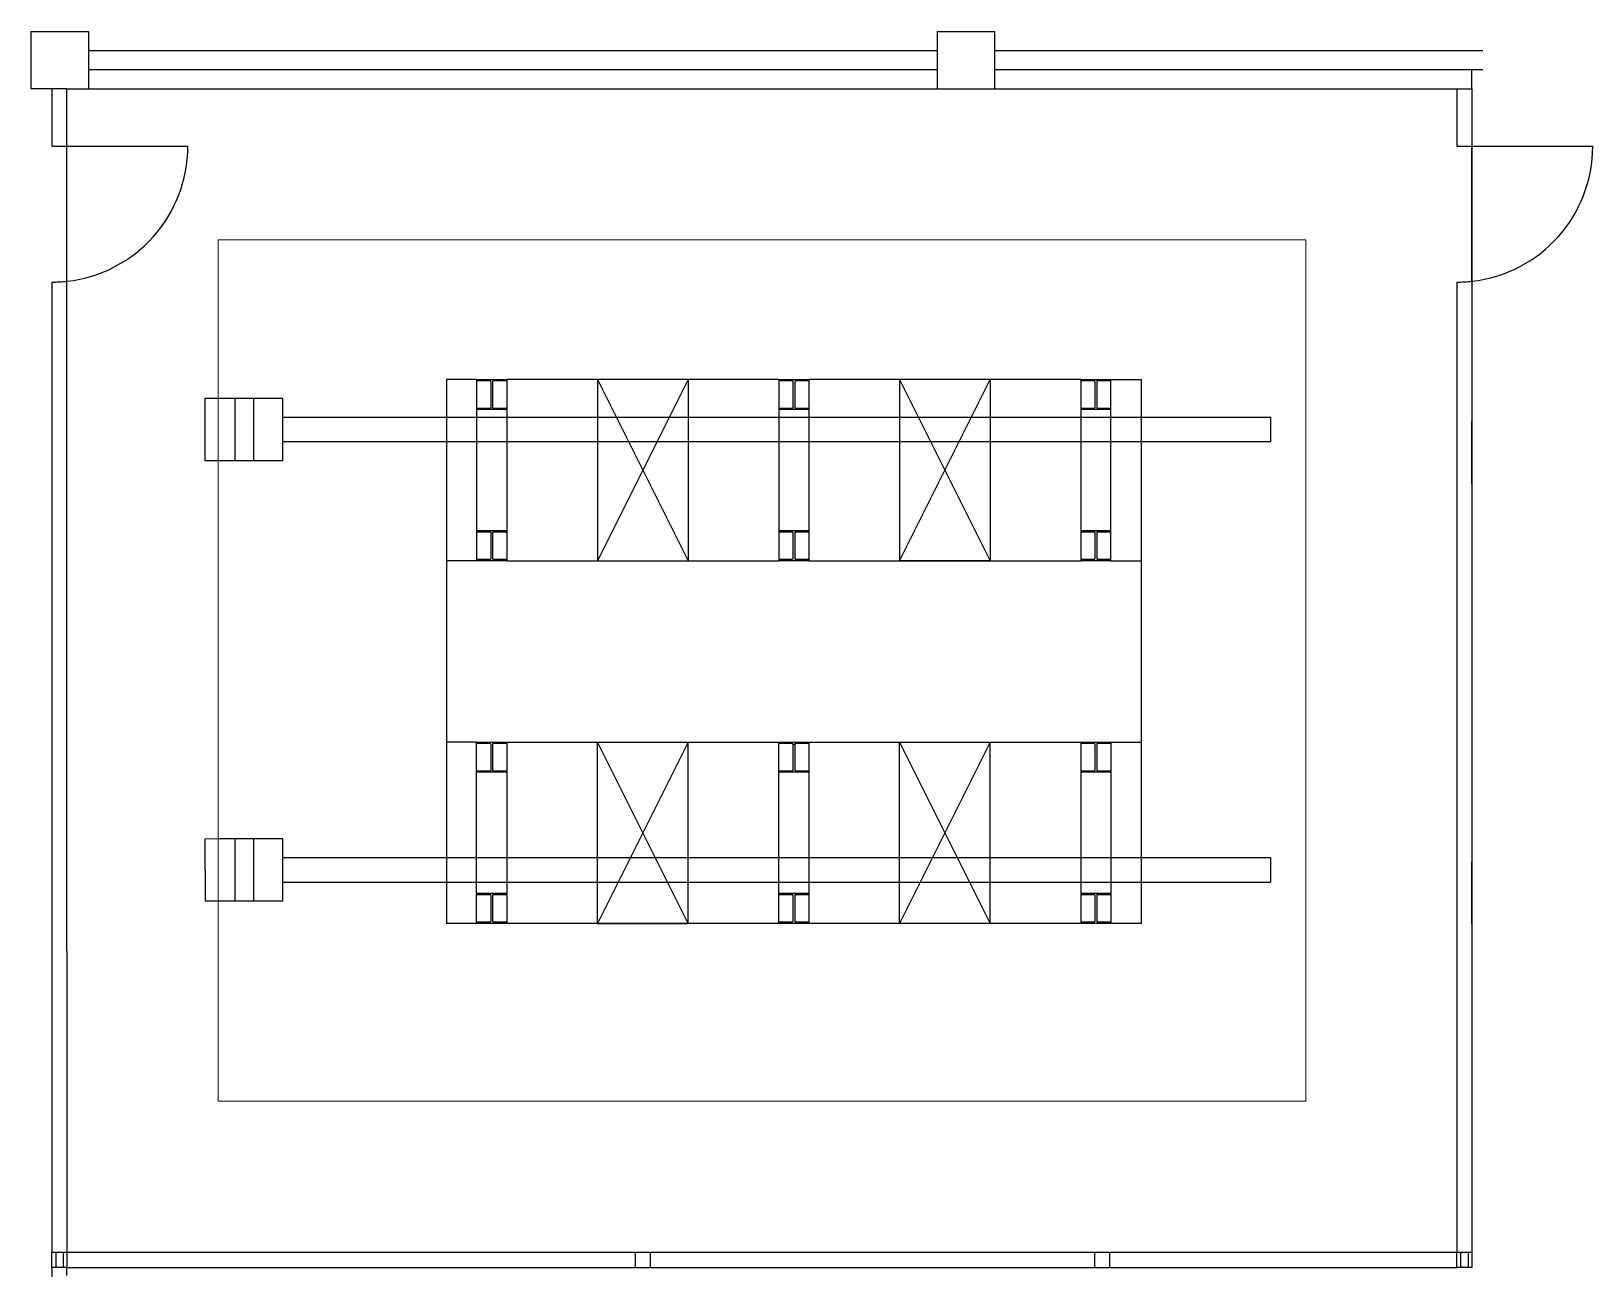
# Model space of a CAD drawing. Header units: millimetres. Extents: x 3.8 to 14.1, y -3.5 to 4.7.
import ezdxf

# ---------------------------------------------------------------- set-up
doc = ezdxf.new("R2010")
doc.units = ezdxf.units.MM
doc.header["$LTSCALE"] = 0.0254
doc.layers.get('0').update_dxf_attribs({"linetype": 'CONTINUOUS'})
doc.layers.add('h01_z01', color=56, linetype='CONTINUOUS', lineweight=0, true_color=0x808000)

msp = doc.modelspace()

# ---------------------------------------------------------------- linework, layer by layer
at = {"color": 7}
for p, q in [((3.806, 4.71), (3.806, 4.711)), ((3.806, 4.71), (4.185, 4.71)), ((3.806, 4.69), (3.806, 4.71)), ((3.806, 4.664), (3.806, 4.69)), ((3.806, 4.583), (3.806, 4.664)), ((4.185, 4.71), (4.185, 4.583)), ((9.806, 4.71), (10.185, 4.71)), ((9.806, 4.69), (9.806, 4.71)), ((9.806, 4.664), (9.806, 4.69)), ((9.806, 4.583), (9.806, 4.664)), ((10.185, 4.71), (10.185, 4.69)), ((10.185, 4.69), (10.185, 4.664)), ((10.185, 4.664), (10.185, 4.583)), ((3.806, 4.457), (3.806, 4.583)), ((4.185, 4.583), (7.606, 4.583)), ((4.185, 4.583), (4.185, 4.457)), ((7.606, 4.583), (9.806, 4.583)), ((9.806, 4.457), (9.806, 4.583)), ((10.185, 4.583), (11.785, 4.583)), ((10.185, 4.583), (10.185, 4.457)), ((11.785, 4.583), (13.371, 4.583)), ((13.371, 4.583), (13.395, 4.583)), ((13.395, 4.583), (13.417, 4.583)), ((3.806, 4.331), (3.806, 4.457)), ((4.185, 4.457), (4.185, 4.331)), ((9.806, 4.331), (9.806, 4.457)), ((10.185, 4.457), (10.185, 4.331)), ((13.345, 4.457), (13.371, 4.457)), ((13.371, 4.457), (13.395, 4.457)), ((13.395, 4.457), (13.417, 4.457)), ((3.943, 4.331), (3.806, 4.331)), ((4.043, 4.331), (3.943, 4.331)), ((3.943, 3.951), (4.043, 3.951)), ((4.043, 3.951), (4.073, 3.951)), ((4.043, 3.951), (4.073, 3.951)), ((4.073, 3.951), (4.843, 3.951)), ((4.073, 3.951), (4.843, 3.951)), ((3.943, -3.369), (3.968, -3.369)), ((3.943, -3.424), (3.943, -3.369)), ((3.968, -3.369), (4.017, -3.369)), ((3.968, -3.369), (3.968, -3.469)), ((4.017, -3.369), (4.043, -3.369)), ((4.017, -3.369), (4.017, -3.469)), ((4.043, -3.369), (4.043, -3.424)), ((7.805, -3.369), (7.805, -3.469)), ((7.905, -3.369), (7.905, -3.469)), ((10.845, -3.369), (10.845, -3.469)), ((10.945, -3.369), (10.945, -3.469)), ((3.943, -3.469), (3.943, -3.424)), ((3.968, -3.469), (3.943, -3.469)), ((4.017, -3.469), (3.968, -3.469)), ((4.043, -3.469), (4.017, -3.469)), ((4.043, -3.424), (4.043, -3.469))]:
    msp.add_line(p, q, dxfattribs=at)
at = {"color": 6}
for p, q in [((4.185, 4.457), (9.806, 4.457)), ((10.185, 4.457), (13.345, 4.457)), ((13.345, 4.331), (13.345, 4.457)), ((3.943, 4.331), (3.943, 4.005)), ((4.043, 4.331), (4.185, 4.331)), ((13.245, 4.331), (13.345, 4.331)), ((13.345, 4.331), (13.345, 2.431)), ((3.943, 4.005), (3.943, 3.951)), ((3.943, 3.051), (3.943, 2.891)), ((3.943, 2.891), (3.943, 2.715)), ((3.943, 2.715), (3.943, 1.939)), ((3.943, 1.939), (3.943, 1.652)), ((3.943, 1.652), (3.943, 1.394)), ((3.943, 1.394), (3.943, 1.091)), ((3.943, 1.091), (3.943, 0.883)), ((3.943, 0.883), (3.943, 0.783)), ((3.943, 0.783), (3.943, -1.379)), ((13.245, -1.269), (13.245, -2.397)), ((13.345, -1.359), (13.345, -3.369)), ((13.245, -2.397), (13.245, -3.369))]:
    msp.add_line(p, q, dxfattribs=at)
at = {"color": 0}
for p, q in [((4.043, 3.951), (4.043, 4.331)), ((4.185, 4.331), (8.643, 4.331)), ((8.643, 4.331), (9.806, 4.331)), ((9.806, 4.331), (10.185, 4.331)), ((10.185, 4.331), (13.245, 4.331)), ((4.043, 3.057), (4.043, 3.951)), ((4.043, 3.057), (4.043, 3.057)), ((4.043, 2.891), (4.043, 3.057)), ((13.245, 3.051), (13.245, 2.331)), ((4.043, 2.715), (4.043, 2.891)), ((4.043, 2.129), (4.043, 2.715)), ((4.043, 1.939), (4.043, 2.129)), ((4.043, 1.716), (4.043, 1.939)), ((4.043, 1.561), (4.043, 1.716)), ((4.043, -0.786), (4.043, 1.561)), ((4.043, -1.199), (4.043, -0.786)), ((4.043, -1.379), (4.043, -1.199)), ((4.043, -3.469), (4.643, -3.469)), ((4.043, -3.524), (4.043, -3.469)), ((4.643, -3.469), (5.243, -3.469)), ((5.243, -3.469), (5.843, -3.469)), ((5.843, -3.469), (6.443, -3.469)), ((6.443, -3.469), (7.043, -3.469)), ((7.043, -3.469), (7.643, -3.469)), ((7.643, -3.469), (7.805, -3.469)), ((7.905, -3.469), (8.243, -3.469)), ((8.243, -3.469), (8.843, -3.469)), ((8.843, -3.469), (10.845, -3.469)), ((10.845, -3.469), (10.945, -3.469)), ((10.945, -3.469), (13.245, -3.469))]:
    msp.add_line(p, q, dxfattribs=at)
for p, q in [((13.245, 4.331), (13.245, 4.005)), ((13.245, 4.005), (13.245, 3.951)), ((13.245, 3.951), (13.345, 3.951)), ((13.345, 3.951), (13.375, 3.951)), ((13.345, 3.057), (13.345, 3.951)), ((13.345, 3.951), (13.375, 3.951)), ((13.375, 3.951), (14.145, 3.951)), ((13.375, 3.951), (14.145, 3.951)), ((13.345, 3.057), (13.345, 3.057)), ((6.555, 2.407), (6.555, 2.156)), ((6.755, 2.407), (6.555, 2.407)), ((6.755, 2.407), (6.555, 2.407)), ((6.555, 2.407), (6.555, 2.156)), ((6.755, 2.407), (6.955, 2.407)), ((6.755, 2.407), (6.955, 2.407)), ((6.755, 2.407), (6.755, 2.399)), ((6.755, 2.407), (6.755, 2.399)), ((6.755, 2.399), (6.844, 2.399)), ((6.755, 2.399), (6.844, 2.399)), ((6.755, 2.399), (6.755, 2.215)), ((6.755, 2.399), (6.755, 2.215)), ((6.849, 2.394), (6.849, 2.22)), ((6.849, 2.394), (6.849, 2.22)), ((6.861, 2.394), (6.861, 2.22)), ((6.861, 2.394), (6.861, 2.22)), ((6.866, 2.399), (6.955, 2.399)), ((6.866, 2.399), (6.955, 2.399)), ((7.555, 2.407), (6.955, 2.407)), ((7.555, 2.407), (6.955, 2.407)), ((6.955, 2.407), (6.955, 2.399)), ((6.955, 2.407), (6.955, 2.399)), ((6.955, 2.399), (6.955, 2.215)), ((6.955, 2.399), (6.955, 2.215)), ((8.155, 2.407), (7.555, 2.407)), ((8.155, 2.407), (7.555, 2.407)), ((7.555, 2.407), (7.555, 2.156)), ((7.555, 2.407), (7.555, 2.156)), ((7.555, 2.407), (8.155, 1.207)), ((8.155, 2.407), (7.555, 1.207)), ((8.755, 2.407), (8.155, 2.407)), ((8.755, 2.407), (8.155, 2.407)), ((8.155, 2.407), (8.155, 2.156)), ((8.155, 2.407), (8.155, 2.156)), ((8.755, 2.407), (8.955, 2.407)), ((8.755, 2.407), (8.955, 2.407)), ((8.755, 2.407), (8.755, 2.399)), ((8.755, 2.407), (8.755, 2.399)), ((8.755, 2.399), (8.844, 2.399)), ((8.755, 2.399), (8.844, 2.399)), ((8.755, 2.399), (8.755, 2.215)), ((8.755, 2.399), (8.755, 2.215)), ((8.849, 2.394), (8.849, 2.22)), ((8.849, 2.394), (8.849, 2.22)), ((8.861, 2.394), (8.861, 2.22)), ((8.861, 2.394), (8.861, 2.22)), ((8.866, 2.399), (8.955, 2.399)), ((8.866, 2.399), (8.955, 2.399)), ((9.555, 2.407), (8.955, 2.407)), ((9.555, 2.407), (8.955, 2.407)), ((8.955, 2.407), (8.955, 2.399)), ((8.955, 2.407), (8.955, 2.399)), ((8.955, 2.399), (8.955, 2.215)), ((8.955, 2.399), (8.955, 2.215)), ((10.155, 2.407), (9.555, 2.407)), ((10.155, 2.407), (9.555, 2.407)), ((9.555, 2.407), (9.555, 2.156)), ((9.555, 2.407), (9.555, 2.156)), ((9.555, 2.407), (10.155, 1.207)), ((9.555, 1.207), (10.155, 2.407)), ((10.755, 2.407), (10.155, 2.407)), ((10.755, 2.407), (10.155, 2.407)), ((10.155, 2.407), (10.155, 2.156)), ((10.155, 2.407), (10.155, 2.156)), ((10.755, 2.407), (10.955, 2.407)), ((10.755, 2.407), (10.755, 2.399)), ((10.755, 2.407), (10.955, 2.407)), ((10.755, 2.407), (10.755, 2.399)), ((10.755, 2.399), (10.755, 2.215)), ((10.755, 2.399), (10.755, 2.215)), ((10.755, 2.399), (10.844, 2.399)), ((10.755, 2.399), (10.844, 2.399)), ((10.849, 2.394), (10.849, 2.22)), ((10.849, 2.394), (10.849, 2.22)), ((10.861, 2.394), (10.861, 2.22)), ((10.861, 2.394), (10.861, 2.22)), ((10.866, 2.399), (10.955, 2.399)), ((10.866, 2.399), (10.955, 2.399)), ((10.955, 2.407), (11.155, 2.407)), ((10.955, 2.407), (11.155, 2.407)), ((10.955, 2.399), (10.955, 2.407)), ((10.955, 2.399), (10.955, 2.407)), ((10.955, 2.215), (10.955, 2.399)), ((10.955, 2.215), (10.955, 2.399)), ((11.155, 2.407), (11.155, 2.156)), ((11.155, 2.407), (11.155, 2.156)), ((13.345, 2.431), (13.345, -1.359)), ((4.957, 2.283), (5.154, 2.283)), ((4.957, 2.283), (5.154, 2.283)), ((4.957, 1.869), (4.957, 2.283)), ((5.154, 2.283), (5.277, 2.283)), ((5.154, 2.283), (5.154, 1.869)), ((5.154, 2.283), (5.277, 2.283)), ((5.154, 2.283), (5.154, 1.869)), ((5.277, 2.283), (5.47, 2.283)), ((5.277, 2.283), (5.47, 2.283)), ((5.277, 2.283), (5.277, 1.869)), ((5.277, 2.283), (5.277, 1.869)), ((5.47, 2.283), (5.47, 2.156)), ((5.47, 2.283), (5.47, 2.156)), ((13.245, 2.331), (13.245, -1.269)), ((6.844, 2.215), (6.755, 2.215)), ((6.755, 2.215), (6.755, 2.207)), ((6.844, 2.215), (6.755, 2.215)), ((6.755, 2.215), (6.755, 2.207)), ((6.955, 2.207), (6.755, 2.207)), ((6.755, 2.207), (6.755, 2.156)), ((6.755, 2.207), (6.755, 2.156)), ((6.955, 2.207), (6.755, 2.207)), ((6.955, 2.215), (6.866, 2.215)), ((6.955, 2.215), (6.866, 2.215)), ((6.955, 2.215), (6.955, 2.207)), ((6.955, 2.215), (6.955, 2.207)), ((6.955, 2.207), (6.955, 2.156)), ((6.955, 2.207), (6.955, 2.156)), ((8.844, 2.215), (8.755, 2.215)), ((8.755, 2.215), (8.755, 2.207)), ((8.844, 2.215), (8.755, 2.215)), ((8.755, 2.215), (8.755, 2.207)), ((8.955, 2.207), (8.755, 2.207)), ((8.755, 2.207), (8.755, 2.156)), ((8.755, 2.207), (8.755, 2.156)), ((8.955, 2.207), (8.755, 2.207)), ((8.955, 2.215), (8.866, 2.215)), ((8.955, 2.215), (8.866, 2.215)), ((8.955, 2.215), (8.955, 2.207)), ((8.955, 2.215), (8.955, 2.207)), ((8.955, 2.207), (8.955, 2.156)), ((8.955, 2.207), (8.955, 2.156)), ((10.755, 2.215), (10.755, 2.207)), ((10.844, 2.215), (10.755, 2.215)), ((10.755, 2.215), (10.755, 2.207)), ((10.844, 2.215), (10.755, 2.215)), ((10.755, 2.207), (10.755, 2.156)), ((10.955, 2.207), (10.755, 2.207)), ((10.755, 2.207), (10.755, 2.156)), ((10.955, 2.207), (10.755, 2.207)), ((10.955, 2.215), (10.866, 2.215)), ((10.955, 2.215), (10.866, 2.215)), ((10.955, 2.207), (10.955, 2.215)), ((10.955, 2.207), (10.955, 2.215)), ((10.955, 2.156), (10.955, 2.207)), ((10.955, 2.156), (10.955, 2.207)), ((6.555, 2.156), (5.47, 2.156)), ((6.555, 2.156), (5.47, 2.156)), ((5.47, 2.156), (5.47, 1.996)), ((5.47, 2.156), (5.47, 1.996)), ((6.755, 2.156), (6.555, 2.156)), ((6.555, 2.156), (6.555, 1.996)), ((6.755, 2.156), (6.555, 2.156)), ((6.555, 2.156), (6.555, 1.996)), ((6.755, 2.156), (6.755, 1.996)), ((6.755, 2.156), (6.755, 1.996)), ((6.955, 2.156), (6.755, 2.156)), ((6.955, 2.156), (6.755, 2.156)), ((7.555, 2.156), (6.955, 2.156)), ((6.955, 2.156), (6.955, 1.996)), ((7.555, 2.156), (6.955, 2.156)), ((6.955, 2.156), (6.955, 1.996)), ((8.155, 2.156), (7.555, 2.156)), ((7.555, 2.156), (7.555, 1.996)), ((8.155, 2.156), (7.555, 2.156)), ((7.555, 2.156), (7.555, 1.996)), ((8.755, 2.156), (8.155, 2.156)), ((8.755, 2.156), (8.155, 2.156)), ((8.155, 2.156), (8.155, 1.996)), ((8.155, 2.156), (8.155, 1.996)), ((8.755, 2.156), (8.755, 1.996)), ((8.755, 2.156), (8.755, 1.996)), ((8.955, 2.156), (8.755, 2.156)), ((8.955, 2.156), (8.755, 2.156)), ((9.555, 2.156), (8.955, 2.156)), ((8.955, 2.156), (8.955, 1.996)), ((9.555, 2.156), (8.955, 2.156)), ((8.955, 2.156), (8.955, 1.996)), ((10.155, 2.156), (9.555, 2.156)), ((10.155, 2.156), (9.555, 2.156)), ((9.555, 2.156), (9.555, 1.996)), ((9.555, 2.156), (9.555, 1.996)), ((10.755, 2.156), (10.155, 2.156)), ((10.155, 2.156), (10.155, 1.996)), ((10.155, 2.156), (10.155, 1.996)), ((10.755, 2.156), (10.155, 2.156)), ((10.755, 2.156), (10.755, 1.996)), ((10.955, 2.156), (10.755, 2.156)), ((10.755, 2.156), (10.755, 1.996)), ((10.955, 2.156), (10.755, 2.156)), ((11.155, 2.156), (10.955, 2.156)), ((11.155, 2.156), (10.955, 2.156)), ((10.955, 1.996), (10.955, 2.156)), ((10.955, 1.996), (10.955, 2.156)), ((12.014, 2.156), (11.155, 2.156)), ((12.014, 2.156), (11.155, 2.156)), ((11.155, 2.156), (11.155, 1.996)), ((11.155, 2.156), (11.155, 1.996)), ((12.014, 1.996), (12.014, 2.156)), ((12.014, 1.996), (12.014, 2.156)), ((13.345, 1.939), (13.345, 2.129)), ((5.47, 1.996), (6.555, 1.996)), ((5.47, 1.996), (5.47, 1.869)), ((5.47, 1.996), (6.555, 1.996)), ((5.47, 1.996), (5.47, 1.869)), ((6.555, 1.996), (6.555, 1.207)), ((6.555, 1.996), (6.755, 1.996)), ((6.555, 1.996), (6.555, 1.207)), ((6.555, 1.996), (6.755, 1.996)), ((6.755, 1.996), (6.755, 1.407)), ((6.755, 1.996), (6.955, 1.996)), ((6.755, 1.996), (6.755, 1.407)), ((6.755, 1.996), (6.955, 1.996)), ((6.955, 1.996), (7.555, 1.996)), ((6.955, 1.996), (6.955, 1.407)), ((6.955, 1.996), (7.555, 1.996)), ((6.955, 1.996), (6.955, 1.407)), ((7.555, 1.996), (8.155, 1.996)), ((7.555, 1.996), (8.155, 1.996)), ((7.555, 1.996), (7.555, 1.207)), ((7.555, 1.996), (7.555, 1.207)), ((8.155, 1.996), (8.755, 1.996)), ((8.155, 1.996), (8.155, 1.207)), ((8.155, 1.996), (8.155, 1.207)), ((8.155, 1.996), (8.755, 1.996)), ((8.755, 1.996), (8.755, 1.407)), ((8.755, 1.996), (8.955, 1.996)), ((8.755, 1.996), (8.955, 1.996)), ((8.755, 1.996), (8.755, 1.407)), ((8.955, 1.996), (9.555, 1.996)), ((8.955, 1.996), (8.955, 1.407)), ((8.955, 1.996), (9.555, 1.996)), ((8.955, 1.996), (8.955, 1.407)), ((9.555, 1.996), (10.155, 1.996)), ((9.555, 1.996), (10.155, 1.996)), ((9.555, 1.996), (9.555, 1.207)), ((9.555, 1.996), (9.555, 1.207)), ((10.155, 1.996), (10.755, 1.996)), ((10.155, 1.996), (10.155, 1.207)), ((10.155, 1.996), (10.755, 1.996)), ((10.155, 1.996), (10.155, 1.207)), ((10.755, 1.996), (10.955, 1.996)), ((10.755, 1.996), (10.955, 1.996)), ((10.755, 1.996), (10.755, 1.407)), ((10.755, 1.996), (10.755, 1.407)), ((10.955, 1.996), (11.155, 1.996)), ((10.955, 1.407), (10.955, 1.996)), ((10.955, 1.996), (11.155, 1.996)), ((10.955, 1.407), (10.955, 1.996)), ((11.155, 1.996), (12.014, 1.996)), ((11.155, 1.996), (11.155, 1.207)), ((11.155, 1.996), (11.155, 1.207)), ((11.155, 1.996), (12.014, 1.996)), ((5.154, 1.869), (4.957, 1.869)), ((5.277, 1.869), (5.154, 1.869)), ((5.277, 1.869), (5.154, 1.869)), ((5.47, 1.869), (5.277, 1.869)), ((5.47, 1.869), (5.277, 1.869)), ((13.345, 1.716), (13.345, 1.939)), ((6.755, 1.407), (6.755, 1.399)), ((6.755, 1.407), (6.955, 1.407)), ((6.755, 1.407), (6.955, 1.407)), ((6.755, 1.407), (6.755, 1.399)), ((6.755, 1.399), (6.755, 1.215)), ((6.755, 1.399), (6.755, 1.215)), ((6.755, 1.399), (6.844, 1.399)), ((6.755, 1.399), (6.844, 1.399)), ((6.849, 1.394), (6.849, 1.22)), ((6.849, 1.394), (6.849, 1.22)), ((6.861, 1.394), (6.861, 1.22)), ((6.861, 1.394), (6.861, 1.22)), ((6.866, 1.399), (6.955, 1.399)), ((6.866, 1.399), (6.955, 1.399)), ((6.955, 1.407), (6.955, 1.399)), ((6.955, 1.407), (6.955, 1.399)), ((6.955, 1.399), (6.955, 1.215)), ((6.955, 1.399), (6.955, 1.215)), ((8.755, 1.407), (8.755, 1.399)), ((8.755, 1.407), (8.955, 1.407)), ((8.755, 1.407), (8.955, 1.407)), ((8.755, 1.407), (8.755, 1.399)), ((8.755, 1.399), (8.755, 1.215)), ((8.755, 1.399), (8.755, 1.215)), ((8.755, 1.399), (8.844, 1.399)), ((8.755, 1.399), (8.844, 1.399)), ((8.849, 1.394), (8.849, 1.22)), ((8.849, 1.394), (8.849, 1.22)), ((8.861, 1.394), (8.861, 1.22)), ((8.861, 1.394), (8.861, 1.22)), ((8.866, 1.399), (8.955, 1.399)), ((8.866, 1.399), (8.955, 1.399)), ((8.955, 1.407), (8.955, 1.399)), ((8.955, 1.407), (8.955, 1.399)), ((8.955, 1.399), (8.955, 1.215)), ((8.955, 1.399), (8.955, 1.215)), ((10.755, 1.407), (10.955, 1.407)), ((10.755, 1.407), (10.755, 1.399)), ((10.755, 1.407), (10.955, 1.407)), ((10.755, 1.407), (10.755, 1.399)), ((10.755, 1.399), (10.844, 1.399)), ((10.755, 1.399), (10.844, 1.399)), ((10.755, 1.399), (10.755, 1.215)), ((10.755, 1.399), (10.755, 1.215)), ((10.849, 1.394), (10.849, 1.22)), ((10.849, 1.394), (10.849, 1.22)), ((10.861, 1.394), (10.861, 1.22)), ((10.861, 1.394), (10.861, 1.22)), ((10.866, 1.399), (10.955, 1.399)), ((10.866, 1.399), (10.955, 1.399)), ((10.955, 1.399), (10.955, 1.407)), ((10.955, 1.399), (10.955, 1.407)), ((10.955, 1.215), (10.955, 1.399)), ((10.955, 1.215), (10.955, 1.399)), ((6.555, 1.207), (6.555, 0.007)), ((6.755, 1.207), (6.555, 1.207)), ((6.555, 1.207), (6.555, 0.007)), ((6.755, 1.207), (6.555, 1.207)), ((6.755, 1.215), (6.755, 1.207)), ((6.844, 1.215), (6.755, 1.215)), ((6.755, 1.215), (6.755, 1.207)), ((6.844, 1.215), (6.755, 1.215)), ((6.955, 1.207), (6.755, 1.207)), ((6.955, 1.207), (6.755, 1.207)), ((6.955, 1.215), (6.866, 1.215)), ((6.955, 1.215), (6.866, 1.215)), ((6.955, 1.215), (6.955, 1.207)), ((6.955, 1.215), (6.955, 1.207)), ((6.955, 1.207), (7.555, 1.207)), ((6.955, 1.207), (7.555, 1.207)), ((7.555, 1.207), (8.155, 1.207)), ((7.555, 1.207), (8.155, 1.207)), ((8.155, 1.207), (8.755, 1.207)), ((8.155, 1.207), (8.755, 1.207)), ((8.755, 1.215), (8.755, 1.207)), ((8.844, 1.215), (8.755, 1.215)), ((8.844, 1.215), (8.755, 1.215)), ((8.755, 1.215), (8.755, 1.207)), ((8.955, 1.207), (8.755, 1.207)), ((8.955, 1.207), (8.755, 1.207)), ((8.955, 1.215), (8.866, 1.215)), ((8.955, 1.215), (8.866, 1.215)), ((8.955, 1.215), (8.955, 1.207)), ((8.955, 1.215), (8.955, 1.207)), ((8.955, 1.207), (9.555, 1.207)), ((8.955, 1.207), (9.555, 1.207)), ((9.555, 1.207), (10.155, 1.207)), ((9.555, 1.207), (10.155, 1.207)), ((10.155, 1.207), (9.555, 1.207)), ((10.155, 1.207), (10.755, 1.207)), ((10.155, 1.207), (10.755, 1.207)), ((10.844, 1.215), (10.755, 1.215)), ((10.755, 1.215), (10.755, 1.207)), ((10.844, 1.215), (10.755, 1.215)), ((10.755, 1.215), (10.755, 1.207)), ((10.955, 1.207), (10.755, 1.207)), ((10.955, 1.207), (10.755, 1.207)), ((10.955, 1.215), (10.866, 1.215)), ((10.955, 1.215), (10.866, 1.215)), ((10.955, 1.207), (10.955, 1.215)), ((10.955, 1.207), (10.955, 1.215)), ((10.955, 1.207), (11.155, 1.207)), ((10.955, 1.207), (11.155, 1.207)), ((11.155, 1.207), (11.155, 0.007)), ((11.155, 1.207), (11.155, 0.007)), ((6.755, 0.007), (6.555, 0.007)), ((6.555, 0.007), (6.555, -0.759)), ((6.555, 0.007), (6.555, -0.759)), ((6.755, 0.007), (6.555, 0.007)), ((6.755, -0.001), (6.755, 0.007)), ((6.755, 0.007), (6.955, 0.007)), ((6.755, -0.001), (6.755, 0.007)), ((6.755, 0.007), (6.955, 0.007)), ((6.955, 0.007), (6.955, -0.001)), ((6.955, 0.007), (7.555, 0.007)), ((6.955, 0.007), (6.955, -0.001)), ((6.955, 0.007), (7.555, 0.007)), ((7.555, 0.007), (8.155, 0.007)), ((7.555, -0.759), (7.555, 0.007)), ((7.555, -0.759), (7.555, 0.007)), ((7.555, 0.007), (8.155, 0.007)), ((8.155, 0.007), (7.555, -1.193)), ((8.155, -1.193), (7.555, 0.007)), ((8.155, -0.759), (8.155, 0.007)), ((8.155, 0.007), (8.755, 0.007)), ((8.155, -0.759), (8.155, 0.007)), ((8.155, 0.007), (8.755, 0.007)), ((8.755, 0.007), (8.955, 0.007)), ((8.755, 0.007), (8.955, 0.007)), ((8.755, -0.001), (8.755, 0.007)), ((8.755, -0.001), (8.755, 0.007)), ((8.955, 0.007), (9.555, 0.007)), ((8.955, 0.007), (9.555, 0.007)), ((8.955, 0.007), (8.955, -0.001)), ((8.955, 0.007), (8.955, -0.001)), ((9.555, -0.759), (9.555, 0.007)), ((9.555, 0.007), (10.155, 0.007)), ((9.555, -0.759), (9.555, 0.007)), ((9.555, 0.007), (10.155, 0.007)), ((9.555, 0.007), (10.155, -1.193)), ((10.155, 0.007), (9.555, -1.193)), ((10.155, -0.759), (10.155, 0.007)), ((10.155, 0.007), (10.755, 0.007)), ((10.155, -0.759), (10.155, 0.007)), ((10.155, 0.007), (10.755, 0.007)), ((10.755, 0.007), (10.955, 0.007)), ((10.755, 0.007), (10.755, -0.001)), ((10.755, 0.007), (10.755, -0.001)), ((10.755, 0.007), (10.955, 0.007)), ((10.955, 0.007), (11.155, 0.007)), ((10.955, 0.007), (10.955, -0.001)), ((10.955, 0.007), (11.155, 0.007)), ((10.955, 0.007), (10.955, -0.001)), ((11.155, 0.007), (11.155, -0.759)), ((11.155, 0.007), (11.155, -0.759)), ((6.755, -0.185), (6.755, -0.001)), ((6.755, -0.185), (6.755, -0.001)), ((6.755, -0.001), (6.844, -0.001)), ((6.755, -0.001), (6.844, -0.001)), ((6.849, -0.006), (6.849, -0.18)), ((6.849, -0.006), (6.849, -0.18)), ((6.861, -0.006), (6.861, -0.18)), ((6.861, -0.006), (6.861, -0.18)), ((6.866, -0.001), (6.955, -0.001)), ((6.866, -0.001), (6.955, -0.001)), ((6.955, -0.001), (6.955, -0.185)), ((6.955, -0.001), (6.955, -0.185)), ((8.755, -0.001), (8.844, -0.001)), ((8.755, -0.185), (8.755, -0.001)), ((8.755, -0.001), (8.844, -0.001)), ((8.755, -0.185), (8.755, -0.001)), ((8.849, -0.006), (8.849, -0.18)), ((8.849, -0.006), (8.849, -0.18)), ((8.849, -0.006), (8.861, -0.006)), ((8.861, -0.006), (8.861, -0.18)), ((8.861, -0.006), (8.861, -0.18)), ((8.866, -0.001), (8.955, -0.001)), ((8.866, -0.001), (8.955, -0.001)), ((8.955, -0.001), (8.955, -0.185)), ((8.955, -0.001), (8.955, -0.185)), ((10.755, -0.001), (10.844, -0.001)), ((10.755, -0.001), (10.755, -0.185)), ((10.755, -0.001), (10.844, -0.001)), ((10.755, -0.001), (10.755, -0.185)), ((10.849, -0.006), (10.849, -0.18)), ((10.849, -0.006), (10.849, -0.18)), ((10.861, -0.006), (10.861, -0.18)), ((10.861, -0.006), (10.861, -0.18)), ((10.866, -0.001), (10.955, -0.001)), ((10.866, -0.001), (10.955, -0.001)), ((10.955, -0.001), (10.955, -0.185)), ((10.955, -0.001), (10.955, -0.185)), ((6.755, -0.193), (6.755, -0.185)), ((6.844, -0.185), (6.755, -0.185)), ((6.755, -0.193), (6.755, -0.185)), ((6.844, -0.185), (6.755, -0.185)), ((6.755, -0.759), (6.755, -0.193)), ((6.955, -0.193), (6.755, -0.193)), ((6.955, -0.193), (6.755, -0.193)), ((6.755, -0.759), (6.755, -0.193)), ((6.955, -0.185), (6.866, -0.185)), ((6.955, -0.185), (6.866, -0.185)), ((6.955, -0.185), (6.955, -0.193)), ((6.955, -0.185), (6.955, -0.193)), ((6.955, -0.193), (6.955, -0.759)), ((6.955, -0.193), (6.955, -0.759)), ((8.844, -0.185), (8.755, -0.185)), ((8.755, -0.193), (8.755, -0.185)), ((8.755, -0.193), (8.755, -0.185)), ((8.844, -0.185), (8.755, -0.185)), ((8.955, -0.193), (8.755, -0.193)), ((8.755, -0.759), (8.755, -0.193)), ((8.755, -0.759), (8.755, -0.193)), ((8.955, -0.193), (8.755, -0.193)), ((8.955, -0.185), (8.866, -0.185)), ((8.955, -0.185), (8.866, -0.185)), ((8.955, -0.185), (8.955, -0.193)), ((8.955, -0.185), (8.955, -0.193)), ((8.955, -0.193), (8.955, -0.759)), ((8.955, -0.193), (8.955, -0.759)), ((10.844, -0.185), (10.755, -0.185)), ((10.844, -0.185), (10.755, -0.185)), ((10.755, -0.185), (10.755, -0.193)), ((10.755, -0.185), (10.755, -0.193)), ((10.955, -0.193), (10.755, -0.193)), ((10.755, -0.193), (10.755, -0.759)), ((10.755, -0.193), (10.755, -0.759)), ((10.955, -0.193), (10.755, -0.193)), ((10.955, -0.185), (10.866, -0.185)), ((10.955, -0.185), (10.866, -0.185)), ((10.955, -0.185), (10.955, -0.193)), ((10.955, -0.185), (10.955, -0.193)), ((10.955, -0.193), (10.955, -0.759)), ((10.955, -0.193), (10.955, -0.759)), ((4.956, -0.633), (5.154, -0.632)), ((4.956, -0.633), (4.957, -1.046)), ((5.055, -0.632), (5.154, -0.632)), ((5.154, -0.632), (5.277, -0.632)), ((5.154, -0.632), (5.154, -1.046)), ((5.154, -0.632), (5.277, -0.632)), ((5.154, -0.632), (5.154, -1.046)), ((5.277, -0.632), (5.47, -0.632)), ((5.277, -0.632), (5.47, -0.632)), ((5.277, -0.632), (5.277, -1.046)), ((5.277, -0.632), (5.277, -1.046)), ((5.47, -0.632), (5.47, -0.759)), ((5.47, -0.632), (5.47, -0.759)), ((6.555, -0.759), (5.47, -0.759)), ((5.47, -0.759), (5.47, -0.919)), ((6.555, -0.759), (5.47, -0.759)), ((5.47, -0.759), (5.47, -0.919)), ((6.755, -0.759), (6.555, -0.759)), ((6.555, -0.759), (6.555, -0.919)), ((6.555, -0.759), (6.555, -0.919)), ((6.755, -0.759), (6.555, -0.759)), ((6.755, -0.919), (6.755, -0.759)), ((6.955, -0.759), (6.755, -0.759)), ((6.755, -0.919), (6.755, -0.759)), ((6.955, -0.759), (6.755, -0.759)), ((7.555, -0.759), (6.955, -0.759)), ((6.955, -0.759), (6.955, -0.919)), ((6.955, -0.759), (6.955, -0.919)), ((7.555, -0.759), (6.955, -0.759)), ((8.155, -0.759), (7.555, -0.759)), ((7.555, -0.919), (7.555, -0.759)), ((7.555, -0.919), (7.555, -0.759)), ((8.155, -0.759), (7.555, -0.759)), ((8.155, -0.919), (8.155, -0.759)), ((8.755, -0.759), (8.155, -0.759)), ((8.155, -0.919), (8.155, -0.759)), ((8.755, -0.759), (8.155, -0.759)), ((8.755, -0.919), (8.755, -0.759)), ((8.955, -0.759), (8.755, -0.759)), ((8.755, -0.919), (8.755, -0.759)), ((8.955, -0.759), (8.755, -0.759)), ((9.555, -0.759), (8.955, -0.759)), ((8.955, -0.759), (8.955, -0.919)), ((9.555, -0.759), (8.955, -0.759)), ((8.955, -0.759), (8.955, -0.919)), ((10.155, -0.759), (9.555, -0.759)), ((9.555, -0.919), (9.555, -0.759)), ((9.555, -0.919), (9.555, -0.759)), ((10.155, -0.759), (9.555, -0.759)), ((10.155, -0.919), (10.155, -0.759)), ((10.155, -0.919), (10.155, -0.759)), ((10.755, -0.759), (10.155, -0.759)), ((10.755, -0.759), (10.155, -0.759)), ((10.755, -0.759), (10.755, -0.919)), ((10.955, -0.759), (10.755, -0.759)), ((10.755, -0.759), (10.755, -0.919)), ((10.955, -0.759), (10.755, -0.759)), ((11.155, -0.759), (10.955, -0.759)), ((11.155, -0.759), (10.955, -0.759)), ((10.955, -0.759), (10.955, -0.919)), ((10.955, -0.759), (10.955, -0.919)), ((12.014, -0.759), (11.155, -0.759)), ((12.014, -0.759), (11.155, -0.759)), ((11.155, -0.759), (11.155, -0.919)), ((11.155, -0.759), (11.155, -0.919)), ((12.014, -0.919), (12.014, -0.759)), ((13.345, -1.199), (13.345, -0.786)), ((5.47, -0.919), (6.555, -0.919)), ((5.47, -0.919), (5.47, -1.046)), ((5.47, -0.919), (6.555, -0.919)), ((5.47, -0.919), (5.47, -1.046)), ((6.555, -0.919), (6.555, -1.193)), ((6.555, -0.919), (6.755, -0.919)), ((6.555, -0.919), (6.755, -0.919)), ((6.555, -0.919), (6.555, -1.193)), ((6.755, -0.919), (6.955, -0.919)), ((6.755, -0.993), (6.755, -0.919)), ((6.755, -0.993), (6.755, -0.919)), ((6.755, -0.919), (6.955, -0.919)), ((6.955, -0.919), (7.555, -0.919)), ((6.955, -0.919), (6.955, -0.993)), ((6.955, -0.919), (7.555, -0.919)), ((6.955, -0.919), (6.955, -0.993)), ((7.555, -0.919), (8.155, -0.919)), ((7.555, -1.193), (7.555, -0.919)), ((7.555, -0.919), (8.155, -0.919)), ((7.555, -1.193), (7.555, -0.919)), ((8.155, -0.919), (8.755, -0.919)), ((8.155, -1.193), (8.155, -0.919)), ((8.155, -1.193), (8.155, -0.919)), ((8.155, -0.919), (8.755, -0.919)), ((8.755, -0.993), (8.755, -0.919)), ((8.755, -0.919), (8.955, -0.919)), ((8.755, -0.993), (8.755, -0.919)), ((8.755, -0.919), (8.955, -0.919)), ((8.955, -0.919), (9.555, -0.919)), ((8.955, -0.919), (8.955, -0.993)), ((8.955, -0.919), (9.555, -0.919)), ((8.955, -0.919), (8.955, -0.993)), ((9.555, -0.919), (10.155, -0.919)), ((9.555, -1.193), (9.555, -0.919)), ((9.555, -0.919), (10.155, -0.919)), ((9.555, -1.193), (9.555, -0.919)), ((10.155, -1.193), (10.155, -0.919)), ((10.155, -0.919), (10.755, -0.919)), ((10.155, -0.919), (10.755, -0.919)), ((10.155, -1.193), (10.155, -0.919)), ((10.755, -0.919), (10.955, -0.919)), ((10.755, -0.919), (10.755, -0.993)), ((10.755, -0.919), (10.755, -0.993)), ((10.755, -0.919), (10.955, -0.919)), ((10.955, -0.919), (10.955, -0.993)), ((10.955, -0.919), (11.155, -0.919)), ((10.955, -0.919), (10.955, -0.993)), ((10.955, -0.919), (11.155, -0.919)), ((11.155, -0.919), (12.014, -0.919)), ((11.155, -0.919), (11.155, -1.193)), ((11.155, -0.919), (11.155, -1.193)), ((11.155, -0.919), (12.014, -0.919)), ((6.755, -0.993), (6.955, -0.993)), ((6.755, -1.001), (6.755, -0.993)), ((6.755, -0.993), (6.955, -0.993)), ((6.755, -1.001), (6.755, -0.993)), ((6.755, -1.185), (6.755, -1.001)), ((6.755, -1.001), (6.844, -1.001)), ((6.755, -1.001), (6.844, -1.001)), ((6.755, -1.185), (6.755, -1.001)), ((6.849, -1.006), (6.849, -1.18)), ((6.849, -1.006), (6.849, -1.18)), ((6.861, -1.006), (6.861, -1.18)), ((6.861, -1.006), (6.861, -1.18)), ((6.866, -1.001), (6.955, -1.001)), ((6.866, -1.001), (6.955, -1.001)), ((6.955, -0.993), (6.955, -1.001)), ((6.955, -0.993), (6.955, -1.001)), ((6.955, -1.001), (6.955, -1.185)), ((6.955, -1.001), (6.955, -1.185)), ((8.755, -1.001), (8.755, -0.993)), ((8.755, -0.993), (8.955, -0.993)), ((8.755, -0.993), (8.955, -0.993)), ((8.755, -1.001), (8.755, -0.993)), ((8.755, -1.185), (8.755, -1.001)), ((8.755, -1.001), (8.844, -1.001)), ((8.755, -1.001), (8.844, -1.001)), ((8.755, -1.185), (8.755, -1.001)), ((8.849, -1.006), (8.849, -1.18)), ((8.849, -1.006), (8.849, -1.18)), ((8.861, -1.006), (8.861, -1.18)), ((8.861, -1.006), (8.861, -1.18)), ((8.866, -1.001), (8.955, -1.001)), ((8.866, -1.001), (8.955, -1.001)), ((8.955, -0.993), (8.955, -1.001)), ((8.955, -0.993), (8.955, -1.001)), ((8.955, -1.001), (8.955, -1.185)), ((8.955, -1.001), (8.955, -1.185)), ((10.755, -0.993), (10.955, -0.993)), ((10.755, -0.993), (10.755, -1.001)), ((10.755, -0.993), (10.955, -0.993)), ((10.755, -0.993), (10.755, -1.001)), ((10.755, -1.001), (10.844, -1.001)), ((10.755, -1.001), (10.844, -1.001)), ((10.755, -1.001), (10.755, -1.185)), ((10.755, -1.001), (10.755, -1.185)), ((10.849, -1.006), (10.849, -1.18)), ((10.849, -1.006), (10.849, -1.18)), ((10.861, -1.006), (10.861, -1.18)), ((10.861, -1.006), (10.861, -1.18)), ((10.866, -1.001), (10.955, -1.001)), ((10.866, -1.001), (10.955, -1.001)), ((10.955, -0.993), (10.955, -1.001)), ((10.955, -0.993), (10.955, -1.001)), ((10.955, -1.001), (10.955, -1.185)), ((10.955, -1.001), (10.955, -1.185)), ((5.154, -1.046), (4.957, -1.046)), ((5.154, -1.046), (4.957, -1.046)), ((5.277, -1.046), (5.154, -1.046)), ((5.277, -1.046), (5.154, -1.046)), ((5.47, -1.046), (5.277, -1.046)), ((5.47, -1.046), (5.277, -1.046)), ((6.755, -1.193), (6.555, -1.193)), ((6.755, -1.193), (6.555, -1.193)), ((6.755, -1.193), (6.755, -1.185)), ((6.844, -1.185), (6.755, -1.185)), ((6.755, -1.193), (6.755, -1.185)), ((6.844, -1.185), (6.755, -1.185)), ((6.955, -1.193), (6.755, -1.193)), ((6.955, -1.193), (6.755, -1.193)), ((6.955, -1.185), (6.866, -1.185)), ((6.955, -1.185), (6.866, -1.185)), ((6.955, -1.185), (6.955, -1.193)), ((6.955, -1.185), (6.955, -1.193)), ((7.555, -1.193), (6.955, -1.193)), ((7.555, -1.193), (6.955, -1.193)), ((8.155, -1.193), (7.555, -1.193)), ((7.555, -1.193), (8.155, -1.193)), ((8.755, -1.193), (8.155, -1.193)), ((8.755, -1.193), (8.155, -1.193)), ((8.755, -1.193), (8.755, -1.185)), ((8.844, -1.185), (8.755, -1.185)), ((8.755, -1.193), (8.755, -1.185)), ((8.844, -1.185), (8.755, -1.185)), ((8.955, -1.193), (8.755, -1.193)), ((8.955, -1.193), (8.755, -1.193)), ((8.955, -1.185), (8.866, -1.185)), ((8.955, -1.185), (8.866, -1.185)), ((8.955, -1.185), (8.955, -1.193)), ((8.955, -1.185), (8.955, -1.193)), ((9.555, -1.193), (8.955, -1.193)), ((9.555, -1.193), (8.955, -1.193)), ((10.155, -1.193), (9.555, -1.193)), ((10.155, -1.193), (9.555, -1.193)), ((10.755, -1.193), (10.155, -1.193)), ((10.755, -1.193), (10.155, -1.193)), ((10.844, -1.185), (10.755, -1.185)), ((10.755, -1.185), (10.755, -1.193)), ((10.844, -1.185), (10.755, -1.185)), ((10.755, -1.185), (10.755, -1.193)), ((10.955, -1.193), (10.755, -1.193)), ((10.955, -1.193), (10.755, -1.193)), ((10.955, -1.185), (10.866, -1.185)), ((10.955, -1.185), (10.866, -1.185)), ((10.955, -1.185), (10.955, -1.193)), ((10.955, -1.185), (10.955, -1.193)), ((11.155, -1.193), (10.955, -1.193)), ((11.155, -1.193), (10.955, -1.193)), ((13.245, -3.369), (13.27, -3.369)), ((13.245, -3.424), (13.245, -3.369)), ((13.27, -3.369), (13.319, -3.369)), ((13.27, -3.369), (13.27, -3.469)), ((13.319, -3.369), (13.345, -3.369)), ((13.319, -3.369), (13.319, -3.469)), ((13.345, -3.369), (13.345, -3.424)), ((3.943, -3.469), (3.943, -3.531)), ((13.245, -3.469), (13.245, -3.424)), ((13.27, -3.469), (13.245, -3.469)), ((13.319, -3.469), (13.27, -3.469)), ((13.345, -3.469), (13.319, -3.469)), ((13.345, -3.424), (13.345, -3.469))]:
    msp.add_line(p, q)
at = {"color": 5}
for p, q in [((3.943, -1.379), (3.943, -3.369)), ((4.043, -1.379), (4.043, -3.369)), ((4.043, -3.369), (7.805, -3.369)), ((7.805, -3.369), (7.905, -3.369)), ((7.905, -3.369), (9.375, -3.369)), ((9.375, -3.369), (10.845, -3.369)), ((10.845, -3.369), (10.945, -3.369)), ((10.945, -3.369), (13.245, -3.369))]:
    msp.add_line(p, q, dxfattribs=at)
at = {"color": 3}
msp.add_line((7.805, -3.469), (7.905, -3.469), dxfattribs=at)
at = {"color": 0}
msp.add_arc((3.943, 3.951), 0.9, 276.3816, 0, dxfattribs=at)
msp.add_arc((3.943, 3.951), 0.9, 276.3816, 0, dxfattribs=at)
for centre, radius, start, end in [((13.245, 3.951), 0.9, 276.3816, 0), ((13.245, 3.951), 0.9, 276.3816, 0), ((13.245, 3.951), 0.9, 270, 276.3816), ((6.844, 2.394), 0.005, 0, 90), ((6.844, 2.394), 0.005, 0, 90), ((6.866, 2.394), 0.005, 90, 180), ((6.866, 2.394), 0.005, 90, 180), ((8.844, 2.394), 0.005, 0, 90), ((8.844, 2.394), 0.005, 0, 90), ((8.866, 2.394), 0.005, 90, 180), ((8.866, 2.394), 0.005, 90, 180), ((10.844, 2.394), 0.005, 0, 90), ((10.844, 2.394), 0.005, 0, 90), ((10.866, 2.394), 0.005, 90, 180), ((10.866, 2.394), 0.005, 90, 180), ((6.844, 2.22), 0.005, 270, 0), ((6.844, 2.22), 0.005, 270, 0), ((6.866, 2.22), 0.005, 180, 270), ((6.866, 2.22), 0.005, 180, 270), ((8.844, 2.22), 0.005, 270, 0), ((8.844, 2.22), 0.005, 270, 0), ((8.866, 2.22), 0.005, 180, 270), ((8.866, 2.22), 0.005, 180, 270), ((10.844, 2.22), 0.005, 270, 0), ((10.844, 2.22), 0.005, 270, 0), ((10.866, 2.22), 0.005, 180, 270), ((10.866, 2.22), 0.005, 180, 270), ((6.844, 1.394), 0.005, 0, 90), ((6.844, 1.394), 0.005, 0, 90), ((6.866, 1.394), 0.005, 90, 180), ((6.866, 1.394), 0.005, 90, 180), ((8.844, 1.394), 0.005, 0, 90), ((8.844, 1.394), 0.005, 0, 90), ((8.866, 1.394), 0.005, 90, 180), ((8.866, 1.394), 0.005, 90, 180), ((10.844, 1.394), 0.005, 0, 90), ((10.844, 1.394), 0.005, 0, 90), ((10.866, 1.394), 0.005, 90, 180), ((10.866, 1.394), 0.005, 90, 180), ((6.844, 1.22), 0.005, 270, 0), ((6.844, 1.22), 0.005, 270, 0), ((6.866, 1.22), 0.005, 180, 270), ((6.866, 1.22), 0.005, 180, 270), ((8.844, 1.22), 0.005, 270, 0), ((8.844, 1.22), 0.005, 270, 0), ((8.866, 1.22), 0.005, 180, 270), ((8.866, 1.22), 0.005, 180, 270), ((10.844, 1.22), 0.005, 270, 0), ((10.844, 1.22), 0.005, 270, 0), ((10.866, 1.22), 0.005, 180, 270), ((10.866, 1.22), 0.005, 180, 270), ((6.844, -0.006), 0.005, 0, 90), ((6.844, -0.006), 0.005, 0, 90), ((6.866, -0.006), 0.005, 90, 180), ((6.866, -0.006), 0.005, 90, 180), ((8.844, -0.006), 0.005, 0, 90), ((8.844, -0.006), 0.005, 0, 90), ((8.866, -0.006), 0.005, 90, 180), ((8.866, -0.006), 0.005, 90, 180), ((10.844, -0.006), 0.005, 0, 90), ((10.844, -0.006), 0.005, 0, 90), ((10.866, -0.006), 0.005, 90, 180), ((10.866, -0.006), 0.005, 90, 180), ((6.844, -0.18), 0.005, 270, 0), ((6.844, -0.18), 0.005, 270, 0), ((6.866, -0.18), 0.005, 180, 270), ((6.866, -0.18), 0.005, 180, 270), ((8.844, -0.18), 0.005, 270, 0), ((8.844, -0.18), 0.005, 270, 0), ((8.866, -0.18), 0.005, 180, 270), ((8.866, -0.18), 0.005, 180, 270), ((10.844, -0.18), 0.005, 270, 0), ((10.844, -0.18), 0.005, 270, 0), ((10.866, -0.18), 0.005, 180, 270), ((10.866, -0.18), 0.005, 180, 270), ((6.844, -1.006), 0.005, 0, 90), ((6.844, -1.006), 0.005, 0, 90), ((6.866, -1.006), 0.005, 90, 180), ((6.866, -1.006), 0.005, 90, 180), ((8.844, -1.006), 0.005, 0, 90), ((8.844, -1.006), 0.005, 0, 90), ((8.866, -1.006), 0.005, 90, 180), ((8.866, -1.006), 0.005, 90, 180), ((10.844, -1.006), 0.005, 0, 90), ((10.844, -1.006), 0.005, 0, 90), ((10.866, -1.006), 0.005, 90, 180), ((10.866, -1.006), 0.005, 90, 180), ((6.844, -1.18), 0.005, 270, 0), ((6.844, -1.18), 0.005, 270, 0), ((6.866, -1.18), 0.005, 180, 270), ((6.866, -1.18), 0.005, 180, 270), ((8.844, -1.18), 0.005, 270, 0), ((8.844, -1.18), 0.005, 270, 0), ((8.866, -1.18), 0.005, 180, 270), ((8.866, -1.18), 0.005, 180, 270), ((10.844, -1.18), 0.005, 270, 0), ((10.844, -1.18), 0.005, 270, 0), ((10.866, -1.18), 0.005, 180, 270), ((10.866, -1.18), 0.005, 180, 270)]:
    msp.add_arc(centre, radius, start, end)
at = {"color": 7}
msp.add_arc((3.943, 3.951), 0.9, 270, 276.3816, dxfattribs=at)
at = {"layer": 'h01_z01'}
msp.add_lwpolyline([(5.043, 3.331), (12.245, 3.331), (12.245, -2.369), (5.043, -2.369)], close=True, dxfattribs=at)

doc.saveas('drawing.dxf')
